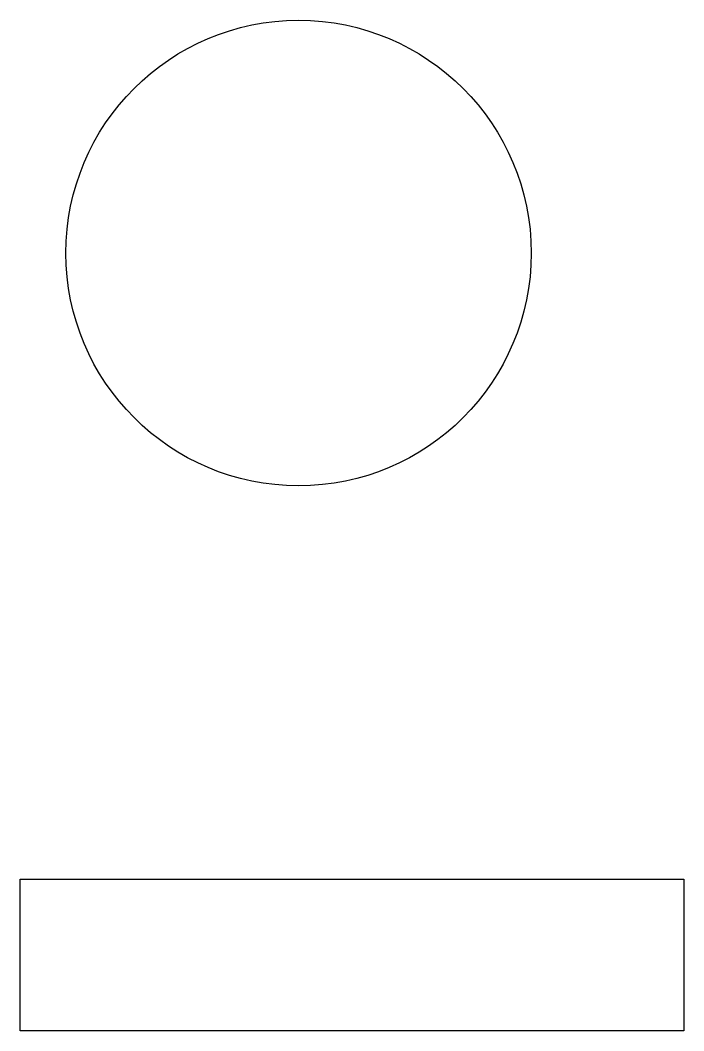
# Model space of a CAD drawing. Header units: millimetres. Extents: x 41 to 147, y 100 to 260.
import ezdxf

# ---------------------------------------------------------------- set-up
doc = ezdxf.new("R2010")
doc.units = ezdxf.units.MM
doc.header["$LTSCALE"] = 0.6

msp = doc.modelspace()

# ---------------------------------------------------------------- linework, layer by layer
at = {"lineweight": 30}
msp.add_lwpolyline([(41.21, 123.68), (146.91, 123.68), (146.91, 99.55), (41.21, 99.55)], close=True, dxfattribs=at)
msp.add_circle((85.55, 223.36), 37.06, dxfattribs=at)

doc.saveas('drawing.dxf')
